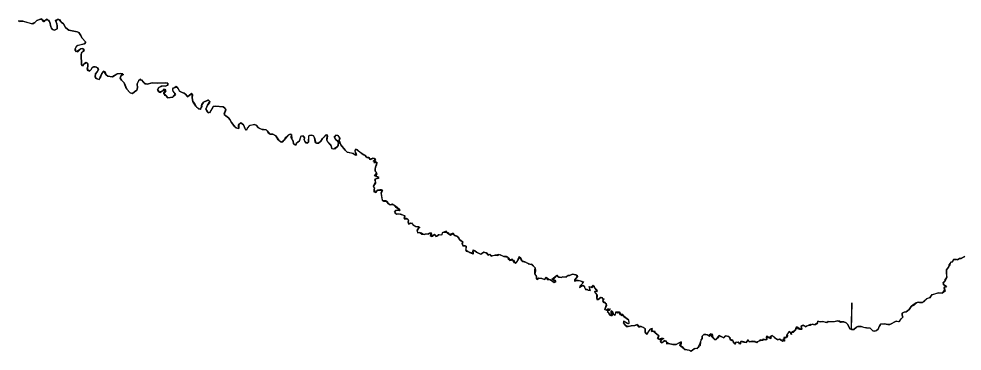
# Model space of a CAD drawing. Extents: x -74 to -34.8, y -33.8 to 5.3.
# Drawn here: x -56.103 to -54.734, y -17.653 to -17.17 of the extents above; entities that cross this region are included whole.
import ezdxf

# ---------------------------------------------------------------- set-up
doc = ezdxf.new("R2010")
doc.units = 0
doc.header["$LTSCALE"] = 2
doc.layers.add('UFEBRASIL', color=7, linetype='Continuous')

msp = doc.modelspace()

# ---------------------------------------------------------------- linework, layer by layer
at = {"layer": 'UFEBRASIL'}
for points in [[(-54.7301, -17.5155), (-54.7359, -17.5188), (-54.7389, -17.5189), (-54.7397, -17.5205), (-54.7424, -17.5198), (-54.7469, -17.5199), (-54.7481, -17.5229), (-54.7504, -17.5234), (-54.7532, -17.5276), (-54.754, -17.5306), (-54.7552, -17.5327), (-54.757, -17.5345), (-54.757, -17.5399), (-54.7569, -17.5469), (-54.7587, -17.55), (-54.7597, -17.5514), (-54.7622, -17.5544), (-54.7586, -17.5574), (-54.7569, -17.56), (-54.7602, -17.5604), (-54.7588, -17.5657), (-54.7625, -17.5686), (-54.7683, -17.5679), (-54.7788, -17.5714), (-54.7812, -17.5753), (-54.7858, -17.5768), (-54.7899, -17.5812), (-54.7916, -17.5823), (-54.7974, -17.5814), (-54.8008, -17.5826), (-54.805, -17.5857), (-54.8081, -17.5881), (-54.8111, -17.5921), (-54.8132, -17.5943), (-54.8154, -17.5957), (-54.8182, -17.596), (-54.8213, -17.5974), (-54.8211, -17.6004), (-54.8202, -17.6034), (-54.8225, -17.6058), (-54.8266, -17.6103), (-54.83, -17.6093), (-54.8391, -17.6139), (-54.8418, -17.614), (-54.8466, -17.6129), (-54.8527, -17.6135), (-54.853, -17.6152), (-54.8544, -17.6171), (-54.8561, -17.6207), (-54.8586, -17.6227), (-54.8609, -17.6239), (-54.8637, -17.6233), (-54.8674, -17.6195), (-54.8731, -17.6189), (-54.8768, -17.6184), (-54.8806, -17.6169), (-54.8856, -17.6171), (-54.8875, -17.6177), (-54.8915, -17.6214), (-54.8949, -17.6215), (-54.8941, -17.5828), (-54.8952, -17.6213), (-54.897, -17.6203), (-54.8998, -17.6142), (-54.9022, -17.6116), (-54.9058, -17.6103), (-54.9105, -17.6103), (-54.9116, -17.6091), (-54.9143, -17.6085), (-54.9205, -17.6104), (-54.9286, -17.6096), (-54.9307, -17.6109), (-54.933, -17.6107), (-54.9371, -17.6095), (-54.9403, -17.61), (-54.9434, -17.609), (-54.9438, -17.6117), (-54.9445, -17.6132), (-54.9473, -17.6145), (-54.9497, -17.6141), (-54.9514, -17.6137), (-54.9548, -17.6156), (-54.9598, -17.6163), (-54.9613, -17.6176), (-54.965, -17.6152), (-54.9676, -17.6172), (-54.9674, -17.6189), (-54.9675, -17.6209), (-54.971, -17.6196), (-54.9733, -17.618), (-54.9751, -17.6181), (-54.977, -17.6229), (-54.9802, -17.625), (-54.9804, -17.6236), (-54.9821, -17.6272), (-54.9828, -17.6282), (-54.9825, -17.6263), (-54.9849, -17.6241), (-54.9882, -17.628), (-54.9877, -17.6306), (-54.9892, -17.633), (-54.9928, -17.633), (-54.9928, -17.6364), (-54.9918, -17.6383), (-54.9918, -17.6384), (-54.9962, -17.6379), (-54.9995, -17.6352), (-55.0016, -17.6361), (-55.0026, -17.6351), (-55.006, -17.6335), (-55.0081, -17.6317), (-55.0098, -17.6302), (-55.0117, -17.6311), (-55.0112, -17.6325), (-55.0131, -17.6345), (-55.0154, -17.633), (-55.0162, -17.6318), (-55.0176, -17.6306), (-55.0184, -17.6325), (-55.0172, -17.635), (-55.019, -17.6363), (-55.0228, -17.6366), (-55.0247, -17.6369), (-55.027, -17.6363), (-55.0321, -17.6405), (-55.0348, -17.6386), (-55.0383, -17.6383), (-55.043, -17.6393), (-55.0448, -17.6364), (-55.0473, -17.6403), (-55.0527, -17.6385), (-55.0552, -17.6386), (-55.0565, -17.6424), (-55.0586, -17.6396), (-55.0589, -17.6396), (-55.0627, -17.6404), (-55.0638, -17.6425), (-55.0665, -17.638), (-55.0668, -17.6368), (-55.0707, -17.6356), (-55.0704, -17.6337), (-55.0726, -17.6316), (-55.0772, -17.6305), (-55.0788, -17.6315), (-55.08, -17.6335), (-55.082, -17.6325), (-55.0869, -17.6301), (-55.0879, -17.6314), (-55.0879, -17.633), (-55.0912, -17.6356), (-55.0943, -17.6348), (-55.0975, -17.6318), (-55.0985, -17.6276), (-55.1022, -17.63), (-55.1059, -17.6285), (-55.1088, -17.6287), (-55.1114, -17.6312), (-55.1116, -17.6344), (-55.1126, -17.6364), (-55.1158, -17.644), (-55.1166, -17.6456), (-55.1166, -17.6472), (-55.1192, -17.6488), (-55.1234, -17.6493), (-55.1248, -17.651), (-55.1275, -17.6526), (-55.1311, -17.6515), (-55.1336, -17.6509), (-55.1374, -17.6498), (-55.1423, -17.646), (-55.1436, -17.6446), (-55.142, -17.6393), (-55.1457, -17.6412), (-55.149, -17.6429), (-55.1541, -17.643), (-55.1602, -17.6418), (-55.1628, -17.6402), (-55.165, -17.6376), (-55.1665, -17.6373), (-55.1682, -17.6393), (-55.1707, -17.6406), (-55.1717, -17.638), (-55.1702, -17.6362), (-55.1687, -17.6337), (-55.1743, -17.6355), (-55.1764, -17.6338), (-55.1741, -17.6306), (-55.1778, -17.6277), (-55.1811, -17.6252), (-55.1823, -17.6236), (-55.1848, -17.6238), (-55.1839, -17.6198), (-55.1867, -17.6206), (-55.1887, -17.6231), (-55.1923, -17.6282), (-55.1938, -17.6268), (-55.1942, -17.6252), (-55.1943, -17.6204), (-55.1968, -17.6182), (-55.1998, -17.6171), (-55.2039, -17.6168), (-55.2058, -17.6142), (-55.209, -17.6157), (-55.2144, -17.6159), (-55.2189, -17.6171), (-55.2224, -17.6157), (-55.2253, -17.6115), (-55.224, -17.6092), (-55.2214, -17.6117), (-55.2179, -17.6125), (-55.2172, -17.6107), (-55.2181, -17.6075), (-55.2264, -17.601), (-55.2272, -17.5988), (-55.2295, -17.6004), (-55.2298, -17.5998), (-55.2326, -17.5956), (-55.2345, -17.5976), (-55.2371, -17.5973), (-55.2382, -17.6009), (-55.24, -17.5997), (-55.2413, -17.5954), (-55.2433, -17.5943), (-55.2422, -17.6004), (-55.2425, -17.6021), (-55.2453, -17.6004), (-55.2479, -17.5959), (-55.2486, -17.5941), (-55.2459, -17.5932), (-55.2466, -17.5916), (-55.2482, -17.5917), (-55.2502, -17.593), (-55.2524, -17.5923), (-55.2503, -17.5849), (-55.2521, -17.5822), (-55.2555, -17.5804), (-55.2551, -17.5787), (-55.2555, -17.5764), (-55.2562, -17.5754), (-55.2596, -17.5748), (-55.2621, -17.5777), (-55.2643, -17.5765), (-55.2641, -17.5703), (-55.2665, -17.5683), (-55.2671, -17.566), (-55.2631, -17.5648), (-55.2681, -17.5597), (-55.2693, -17.5569), (-55.2723, -17.5597), (-55.2752, -17.5603), (-55.274, -17.5645), (-55.2764, -17.5646), (-55.2785, -17.5632), (-55.2808, -17.5629), (-55.2822, -17.559), (-55.2845, -17.5574), (-55.2858, -17.5579), (-55.2891, -17.5586), (-55.2891, -17.5584), (-55.2844, -17.5541), (-55.2853, -17.5517), (-55.2912, -17.5503), (-55.2925, -17.5503), (-55.2962, -17.55), (-55.2959, -17.5491), (-55.2923, -17.5445), (-55.2944, -17.5417), (-55.2946, -17.5417), (-55.2997, -17.5412), (-55.3037, -17.5427), (-55.3059, -17.5427), (-55.3088, -17.5452), (-55.31, -17.5455), (-55.3136, -17.5446), (-55.3159, -17.546), (-55.3202, -17.5447), (-55.3225, -17.5424), (-55.3256, -17.5462), (-55.3283, -17.5492), (-55.3235, -17.5515), (-55.3259, -17.5531), (-55.3277, -17.5523), (-55.332, -17.5491), (-55.3339, -17.5485), (-55.3364, -17.5468), (-55.3379, -17.5452), (-55.3408, -17.5486), (-55.3439, -17.5473), (-55.3441, -17.5473), (-55.3483, -17.5469), (-55.3507, -17.5486), (-55.3518, -17.5475), (-55.3519, -17.5432), (-55.3541, -17.5408), (-55.3542, -17.5347), (-55.3538, -17.5316), (-55.3594, -17.5264), (-55.3622, -17.5271), (-55.3635, -17.5262), (-55.3689, -17.5233), (-55.3733, -17.5215), (-55.3738, -17.519), (-55.3771, -17.5151), (-55.3806, -17.5239), (-55.3836, -17.5245), (-55.3869, -17.5193), (-55.3919, -17.5207), (-55.3934, -17.5161), (-55.3953, -17.5155), (-55.4007, -17.5147), (-55.4066, -17.5124), (-55.4107, -17.5135), (-55.4119, -17.5133), (-55.4164, -17.5149), (-55.4184, -17.5132), (-55.4208, -17.5131), (-55.4233, -17.5124), (-55.4245, -17.51), (-55.4254, -17.5101), (-55.4281, -17.5092), (-55.4327, -17.5117), (-55.4351, -17.5111), (-55.439, -17.5092), (-55.4412, -17.5071), (-55.4446, -17.5074), (-55.4437, -17.5118), (-55.4484, -17.5099), (-55.4542, -17.5059), (-55.4537, -17.5045), (-55.454, -17.5004), (-55.4589, -17.4991), (-55.4596, -17.4967), (-55.4592, -17.4938), (-55.463, -17.4913), (-55.4644, -17.4887), (-55.4668, -17.486), (-55.472, -17.4838), (-55.4727, -17.4814), (-55.4778, -17.4832), (-55.4788, -17.4814), (-55.4817, -17.4799), (-55.483, -17.4787), (-55.4887, -17.4811), (-55.489, -17.4841), (-55.4913, -17.4845), (-55.4939, -17.484), (-55.4962, -17.4859), (-55.4988, -17.4853), (-55.4999, -17.4835), (-55.5043, -17.4865), (-55.5057, -17.486), (-55.5045, -17.481), (-55.5072, -17.4815), (-55.51, -17.4829), (-55.5131, -17.483), (-55.5155, -17.4835), (-55.5186, -17.4814), (-55.5213, -17.4804), (-55.5241, -17.4812), (-55.5248, -17.4769), (-55.5236, -17.4752), (-55.5222, -17.4721), (-55.5271, -17.4721), (-55.5308, -17.47), (-55.5311, -17.4686), (-55.5346, -17.4667), (-55.5372, -17.4683), (-55.5379, -17.4656), (-55.5373, -17.463), (-55.5386, -17.461), (-55.5402, -17.4603), (-55.5439, -17.4595), (-55.5427, -17.4565), (-55.5505, -17.4539), (-55.5547, -17.454), (-55.5576, -17.4502), (-55.5554, -17.4479), (-55.5496, -17.4481), (-55.5505, -17.4469), (-55.5565, -17.4422), (-55.561, -17.4395), (-55.564, -17.4405), (-55.567, -17.4385), (-55.5697, -17.4346), (-55.5749, -17.4347), (-55.5755, -17.4316), (-55.5771, -17.4225), (-55.5753, -17.4188), (-55.5766, -17.4183), (-55.5791, -17.4187), (-55.5825, -17.4191), (-55.5855, -17.4225), (-55.5871, -17.4217), (-55.5872, -17.4182), (-55.5868, -17.4159), (-55.5883, -17.4125), (-55.5853, -17.4076), (-55.5853, -17.4063), (-55.5854, -17.4028), (-55.5799, -17.4008), (-55.5818, -17.3997), (-55.5866, -17.3982), (-55.5834, -17.3938), (-55.5857, -17.3909), (-55.5859, -17.3886), (-55.5853, -17.3857), (-55.5841, -17.3812), (-55.5829, -17.3791), (-55.584, -17.3782), (-55.5888, -17.3771), (-55.5856, -17.3736), (-55.5891, -17.3726), (-55.5927, -17.3741), (-55.5933, -17.3743), (-55.5951, -17.3717), (-55.5984, -17.3711), (-55.601, -17.3684), (-55.6037, -17.3668), (-55.6062, -17.3654), (-55.6134, -17.3599), (-55.6147, -17.3601), (-55.6152, -17.3621), (-55.6138, -17.3681), (-55.6153, -17.3677), (-55.6179, -17.3659), (-55.6228, -17.3648), (-55.6263, -17.364), (-55.6295, -17.3611), (-55.6359, -17.353), (-55.638, -17.3468), (-55.6371, -17.3425), (-55.64, -17.3397), (-55.6431, -17.3394), (-55.6451, -17.3432), (-55.6428, -17.3458), (-55.6405, -17.3475), (-55.6389, -17.3498), (-55.6398, -17.3543), (-55.6408, -17.3562), (-55.6462, -17.3594), (-55.6487, -17.3583), (-55.6498, -17.3538), (-55.655, -17.3486), (-55.656, -17.3464), (-55.6553, -17.339), (-55.6581, -17.3391), (-55.6604, -17.3423), (-55.6624, -17.344), (-55.6648, -17.3477), (-55.6681, -17.3507), (-55.672, -17.3501), (-55.6728, -17.349), (-55.674, -17.343), (-55.6752, -17.3403), (-55.6778, -17.3391), (-55.6822, -17.3401), (-55.6826, -17.3414), (-55.6824, -17.3494), (-55.6862, -17.3509), (-55.6881, -17.3478), (-55.6889, -17.3458), (-55.6885, -17.3429), (-55.6904, -17.34), (-55.694, -17.341), (-55.6958, -17.3472), (-55.7006, -17.3513), (-55.7013, -17.3541), (-55.7044, -17.3517), (-55.705, -17.3479), (-55.7069, -17.3439), (-55.7077, -17.3428), (-55.7072, -17.3384), (-55.7091, -17.3376), (-55.7121, -17.3393), (-55.7165, -17.3445), (-55.717, -17.3459), (-55.7216, -17.3495), (-55.7229, -17.3492), (-55.7265, -17.3461), (-55.7299, -17.3399), (-55.7342, -17.3375), (-55.7403, -17.3371), (-55.7426, -17.3329), (-55.744, -17.3313), (-55.7515, -17.3304), (-55.7552, -17.3284), (-55.7587, -17.3247), (-55.7612, -17.3235), (-55.7688, -17.3258), (-55.7709, -17.3283), (-55.7725, -17.332), (-55.7747, -17.3302), (-55.7768, -17.3242), (-55.7807, -17.3214), (-55.7845, -17.3247), (-55.7844, -17.33), (-55.7889, -17.3277), (-55.7899, -17.3268), (-55.7945, -17.3208), (-55.7967, -17.3164), (-55.7989, -17.3139), (-55.8024, -17.3109), (-55.8052, -17.3081), (-55.8025, -17.3013), (-55.8044, -17.2994), (-55.8065, -17.298), (-55.8178, -17.297), (-55.821, -17.2977), (-55.8261, -17.3068), (-55.8294, -17.3056), (-55.8317, -17.3016), (-55.8293, -17.2955), (-55.826, -17.2905), (-55.8275, -17.2884), (-55.8287, -17.2886), (-55.8351, -17.2914), (-55.8377, -17.296), (-55.8375, -17.2975), (-55.8399, -17.3012), (-55.8419, -17.3012), (-55.8463, -17.2972), (-55.849, -17.2928), (-55.8505, -17.2903), (-55.8512, -17.2851), (-55.8514, -17.2793), (-55.8526, -17.2787), (-55.8556, -17.2818), (-55.8593, -17.2829), (-55.8607, -17.2801), (-55.8628, -17.2783), (-55.8657, -17.2774), (-55.8696, -17.2754), (-55.8722, -17.2706), (-55.8748, -17.2686), (-55.8795, -17.2717), (-55.8799, -17.2733), (-55.879, -17.2756), (-55.8755, -17.2806), (-55.8793, -17.284), (-55.8866, -17.2848), (-55.8898, -17.2817), (-55.8927, -17.2793), (-55.8925, -17.2778), (-55.8898, -17.2732), (-55.8924, -17.2725), (-55.8946, -17.2749), (-55.8999, -17.277), (-55.9019, -17.2734), (-55.8998, -17.2701), (-55.8945, -17.2676), (-55.8904, -17.2681), (-55.8865, -17.2667), (-55.8865, -17.2639), (-55.8895, -17.2632), (-55.902, -17.2639), (-55.9094, -17.2631), (-55.9166, -17.265), (-55.9213, -17.2636), (-55.9263, -17.2579), (-55.9294, -17.2604), (-55.9314, -17.2647), (-55.9307, -17.2704), (-55.9315, -17.2738), (-55.9353, -17.2761), (-55.9382, -17.2785), (-55.9413, -17.2779), (-55.947, -17.2713), (-55.9501, -17.263), (-55.9538, -17.2594), (-55.9558, -17.2565), (-55.955, -17.2536), (-55.9519, -17.2502), (-55.9548, -17.2497), (-55.9602, -17.2502), (-55.9682, -17.2547), (-55.9739, -17.2536), (-55.9763, -17.2518), (-55.9795, -17.2464), (-55.9808, -17.2467), (-55.9827, -17.2495), (-55.9849, -17.2565), (-55.987, -17.2585), (-55.9905, -17.257), (-55.9923, -17.2546), (-55.9918, -17.2502), (-55.9892, -17.2471), (-55.9874, -17.2438), (-55.9887, -17.2415), (-55.9921, -17.2399), (-55.9947, -17.2401), (-55.9966, -17.2411), (-55.9982, -17.2438), (-56.0005, -17.2462), (-56.0039, -17.2432), (-56.0026, -17.2389), (-56.0028, -17.2357), (-56.0057, -17.2337), (-56.0087, -17.236), (-56.0108, -17.239), (-56.012, -17.2367), (-56.0127, -17.2226), (-56.0119, -17.2196), (-56.0082, -17.2155), (-56.0086, -17.2142), (-56.0105, -17.2133), (-56.0131, -17.2139), (-56.0192, -17.2181), (-56.021, -17.216), (-56.021, -17.2136), (-56.0186, -17.2095), (-56.0171, -17.2086), (-56.0077, -17.2068), (-56.0055, -17.2042), (-56.0114, -17.1978), (-56.0131, -17.1945), (-56.0161, -17.1902), (-56.0185, -17.1892), (-56.0302, -17.1867), (-56.0324, -17.1854), (-56.0354, -17.1828), (-56.0379, -17.1774), (-56.0413, -17.1749), (-56.0457, -17.171), (-56.0475, -17.1712), (-56.0494, -17.1743), (-56.048, -17.1773), (-56.0472, -17.1806), (-56.0472, -17.1848), (-56.051, -17.1869), (-56.0539, -17.1856), (-56.0555, -17.1837), (-56.0564, -17.1819), (-56.0581, -17.1753), (-56.0617, -17.1707), (-56.0642, -17.172), (-56.0678, -17.1747), (-56.0696, -17.1703), (-56.0716, -17.1706), (-56.0768, -17.1729), (-56.0797, -17.1756), (-56.0845, -17.1777), (-56.0969, -17.1736), (-56.1037, -17.1735)], [(-56.1021, -17.1741), (-56.0969, -17.1736), (-56.0827, -17.1777), (-56.0797, -17.1756), (-56.0768, -17.1729), (-56.0716, -17.1706), (-56.0686, -17.1716), (-56.0662, -17.1748), (-56.0642, -17.172), (-56.0601, -17.1717), (-56.0581, -17.1753), (-56.0564, -17.1819), (-56.0555, -17.1837), (-56.0539, -17.1856), (-56.051, -17.1869), (-56.0472, -17.1848), (-56.0472, -17.1806), (-56.048, -17.1773), (-56.0495, -17.1724), (-56.0457, -17.171), (-56.0441, -17.1714), (-56.0413, -17.1749), (-56.0379, -17.1774), (-56.0354, -17.1828), (-56.0324, -17.1854), (-56.0302, -17.1867), (-56.0185, -17.1892), (-56.0161, -17.1902), (-56.0131, -17.1945), (-56.0114, -17.1978), (-56.0055, -17.2042), (-56.0077, -17.2068), (-56.0186, -17.2095), (-56.0197, -17.2107), (-56.021, -17.2136), (-56.0203, -17.2172), (-56.0174, -17.2183), (-56.0131, -17.2139), (-56.0105, -17.2133), (-56.0082, -17.2155), (-56.0085, -17.2171), (-56.0119, -17.2196), (-56.0127, -17.2226), (-56.012, -17.2367), (-56.0091, -17.2381), (-56.0087, -17.236), (-56.0038, -17.2337), (-56.0028, -17.2357), (-56.0026, -17.2389), (-56.0038, -17.2448), (-56.0005, -17.2462), (-55.9982, -17.2438), (-55.9966, -17.2411), (-55.9935, -17.2399), (-55.9909, -17.2402), (-55.9887, -17.2415), (-55.9874, -17.2438), (-55.9892, -17.2471), (-55.9918, -17.2502), (-55.9923, -17.2546), (-55.9905, -17.257), (-55.9857, -17.2584), (-55.9847, -17.2545), (-55.9827, -17.2495), (-55.9795, -17.2464), (-55.9783, -17.2467), (-55.9763, -17.2518), (-55.9739, -17.2536), (-55.9668, -17.2547), (-55.9602, -17.2502), (-55.9548, -17.2497), (-55.9511, -17.2511), (-55.955, -17.2536), (-55.9558, -17.2565), (-55.9538, -17.2594), (-55.9501, -17.263), (-55.9462, -17.2725), (-55.9413, -17.2779), (-55.9382, -17.2785), (-55.9353, -17.2761), (-55.9315, -17.2738), (-55.9307, -17.2704), (-55.9314, -17.2647), (-55.9283, -17.2591), (-55.9248, -17.2589), (-55.9201, -17.2645), (-55.9166, -17.265), (-55.9094, -17.2631), (-55.902, -17.2639), (-55.8895, -17.2632), (-55.8865, -17.2639), (-55.8865, -17.2667), (-55.8904, -17.2681), (-55.8963, -17.2682), (-55.8998, -17.2701), (-55.9019, -17.2734), (-55.8985, -17.2773), (-55.8946, -17.2749), (-55.8909, -17.2723), (-55.8896, -17.2746), (-55.8927, -17.2793), (-55.8916, -17.2809), (-55.8898, -17.2817), (-55.8866, -17.2848), (-55.8793, -17.284), (-55.8757, -17.2792), (-55.879, -17.2756), (-55.8795, -17.2717), (-55.8784, -17.2705), (-55.8735, -17.2693), (-55.8719, -17.2719), (-55.8696, -17.2754), (-55.8657, -17.2774), (-55.8628, -17.2783), (-55.8607, -17.2801), (-55.8582, -17.2835), (-55.8556, -17.2818), (-55.8514, -17.2793), (-55.8511, -17.2806), (-55.8512, -17.2851), (-55.8505, -17.2903), (-55.8476, -17.2939), (-55.8452, -17.2986), (-55.8399, -17.3012), (-55.8383, -17.3005), (-55.8377, -17.296), (-55.8373, -17.2947), (-55.8351, -17.2914), (-55.8275, -17.2884), (-55.826, -17.2905), (-55.8262, -17.292), (-55.8293, -17.2955), (-55.8317, -17.3016), (-55.828, -17.3066), (-55.8248, -17.3055), (-55.821, -17.2977), (-55.8178, -17.297), (-55.8065, -17.298), (-55.8044, -17.2994), (-55.8025, -17.3026), (-55.805, -17.3094), (-55.8024, -17.3109), (-55.7989, -17.3139), (-55.7967, -17.3164), (-55.7945, -17.3208), (-55.7889, -17.3277), (-55.7876, -17.3286), (-55.7833, -17.3289), (-55.7834, -17.3232), (-55.7807, -17.3214), (-55.7768, -17.3242), (-55.774, -17.3315), (-55.7717, -17.3311), (-55.7709, -17.3283), (-55.7672, -17.3247), (-55.7612, -17.3235), (-55.7587, -17.3247), (-55.7552, -17.3284), (-55.7499, -17.3311), (-55.744, -17.3313), (-55.7426, -17.3329), (-55.7387, -17.3378), (-55.7342, -17.3375), (-55.7299, -17.3399), (-55.7254, -17.3475), (-55.7216, -17.3495), (-55.7197, -17.3489), (-55.7165, -17.3445), (-55.7165, -17.343), (-55.7121, -17.3393), (-55.7091, -17.3376), (-55.7072, -17.3384), (-55.7069, -17.3439), (-55.7066, -17.3454), (-55.705, -17.3479), (-55.7044, -17.3517), (-55.7001, -17.3529), (-55.6997, -17.3501), (-55.6958, -17.3472), (-55.6932, -17.3399), (-55.6893, -17.3404), (-55.6885, -17.3429), (-55.6889, -17.3458), (-55.6881, -17.3478), (-55.6846, -17.3513), (-55.6824, -17.3494), (-55.6822, -17.3401), (-55.6806, -17.339), (-55.6778, -17.3391), (-55.6752, -17.3403), (-55.674, -17.343), (-55.672, -17.3501), (-55.6708, -17.3506), (-55.6681, -17.3507), (-55.6648, -17.3477), (-55.6624, -17.344), (-55.6604, -17.3423), (-55.6566, -17.3383), (-55.6549, -17.3404), (-55.656, -17.3464), (-55.6546, -17.3492), (-55.6498, -17.3551), (-55.6487, -17.3583), (-55.6446, -17.3592), (-55.6408, -17.3562), (-55.6394, -17.3532), (-55.6389, -17.3498), (-55.6405, -17.3475), (-55.6428, -17.3458), (-55.6452, -17.3416), (-55.6431, -17.3394), (-55.64, -17.3397), (-55.637, -17.3441), (-55.638, -17.3468), (-55.6359, -17.353), (-55.6295, -17.3611), (-55.6263, -17.364), (-55.621, -17.3649), (-55.6179, -17.3659), (-55.6138, -17.3681), (-55.6123, -17.3673), (-55.6152, -17.3621), (-55.6134, -17.3599), (-55.612, -17.3602), (-55.6061, -17.3654), (-55.6022, -17.3677), (-55.601, -17.3684), (-55.5978, -17.3717), (-55.5951, -17.3717), (-55.5933, -17.3744), (-55.5877, -17.3725), (-55.5856, -17.3754), (-55.588, -17.3787), (-55.5829, -17.3791), (-55.5841, -17.3812), (-55.5838, -17.3828), (-55.5853, -17.3857), (-55.5859, -17.3886), (-55.5857, -17.3909), (-55.5836, -17.3954), (-55.5851, -17.3991), (-55.5818, -17.3997), (-55.5808, -17.4022), (-55.5866, -17.4034), (-55.5853, -17.4076), (-55.5856, -17.4088), (-55.5886, -17.4138), (-55.5868, -17.4159), (-55.5872, -17.4182), (-55.5855, -17.4225), (-55.5839, -17.4216), (-55.5825, -17.4191), (-55.5753, -17.4188), (-55.5755, -17.4202), (-55.5774, -17.4241), (-55.5758, -17.4334), (-55.5733, -17.4349), (-55.5683, -17.4351), (-55.567, -17.4385), (-55.564, -17.4405), (-55.5597, -17.4397), (-55.5562, -17.4434), (-55.5496, -17.4481), (-55.5506, -17.449), (-55.557, -17.4487), (-55.5574, -17.4519), (-55.5547, -17.454), (-55.549, -17.4534), (-55.5427, -17.4565), (-55.5436, -17.4607), (-55.5386, -17.461), (-55.5373, -17.463), (-55.5379, -17.4656), (-55.537, -17.4685), (-55.5333, -17.4665), (-55.5308, -17.47), (-55.5296, -17.4702), (-55.5257, -17.4716), (-55.5212, -17.4732), (-55.5236, -17.4752), (-55.525, -17.4785), (-55.5241, -17.4812), (-55.5213, -17.4804), (-55.518, -17.4827), (-55.515, -17.4836), (-55.5117, -17.4826), (-55.5089, -17.4831), (-55.5045, -17.481), (-55.5041, -17.4829), (-55.5043, -17.4865), (-55.5027, -17.4858), (-55.4993, -17.483), (-55.4976, -17.4865), (-55.4962, -17.4859), (-55.4932, -17.4834), (-55.489, -17.4841), (-55.4877, -17.4801), (-55.4817, -17.4799), (-55.4813, -17.4811), (-55.4778, -17.4832), (-55.4768, -17.4843), (-55.4726, -17.4814), (-55.4707, -17.4847), (-55.4654, -17.4869), (-55.4627, -17.492), (-55.4587, -17.494), (-55.4598, -17.4974), (-55.4585, -17.4997), (-55.4538, -17.5004), (-55.4542, -17.5059), (-55.4539, -17.5077), (-55.443, -17.5106), (-55.4439, -17.5057), (-55.4412, -17.5071), (-55.439, -17.5092), (-55.4348, -17.5112), (-55.4327, -17.5117), (-55.4281, -17.5092), (-55.4254, -17.5101), (-55.4233, -17.5099), (-55.4226, -17.5135), (-55.4198, -17.512), (-55.4177, -17.5146), (-55.415, -17.5141), (-55.4119, -17.5133), (-55.409, -17.5138), (-55.4052, -17.5124), (-55.3991, -17.5155), (-55.3934, -17.5161), (-55.392, -17.5172), (-55.3907, -17.5213), (-55.3853, -17.5202), (-55.3823, -17.5255), (-55.3806, -17.5239), (-55.3755, -17.516), (-55.3738, -17.519), (-55.3719, -17.5227), (-55.3675, -17.5235), (-55.3608, -17.5263), (-55.3586, -17.5265), (-55.3538, -17.5316), (-55.3533, -17.536), (-55.3541, -17.5408), (-55.3516, -17.5447), (-55.3507, -17.5486), (-55.3483, -17.5469), (-55.3467, -17.5467), (-55.3439, -17.5473), (-55.3395, -17.5485), (-55.3379, -17.5452), (-55.3361, -17.5487), (-55.3339, -17.5485), (-55.3316, -17.5493), (-55.3259, -17.5531), (-55.3235, -17.5515), (-55.3242, -17.5501), (-55.3296, -17.5484), (-55.3251, -17.5447), (-55.3225, -17.5424), (-55.3196, -17.5453), (-55.3159, -17.546), (-55.3136, -17.5446), (-55.3088, -17.5452), (-55.3081, -17.5441), (-55.3059, -17.5427), (-55.3037, -17.5427), (-55.2997, -17.5412), (-55.2927, -17.5425), (-55.2923, -17.5445), (-55.2959, -17.5491), (-55.2965, -17.5511), (-55.2925, -17.5503), (-55.2901, -17.5503), (-55.2838, -17.5522), (-55.2844, -17.5541), (-55.2891, -17.5584), (-55.2896, -17.5603), (-55.284, -17.5572), (-55.2822, -17.559), (-55.2823, -17.5603), (-55.2808, -17.563), (-55.2785, -17.5632), (-55.274, -17.5645), (-55.2742, -17.5627), (-55.2751, -17.5588), (-55.2713, -17.5601), (-55.2679, -17.558), (-55.2674, -17.5609), (-55.2635, -17.5665), (-55.2671, -17.566), (-55.2665, -17.5683), (-55.2635, -17.5716), (-55.2641, -17.5779), (-55.2621, -17.5777), (-55.2581, -17.5744), (-55.2555, -17.5764), (-55.2541, -17.5769), (-55.2555, -17.5804), (-55.2548, -17.5816), (-55.2507, -17.5834), (-55.2503, -17.5866), (-55.2524, -17.5923), (-55.2502, -17.593), (-55.2482, -17.5917), (-55.2449, -17.5914), (-55.2459, -17.5932), (-55.2493, -17.5953), (-55.2468, -17.5973), (-55.2453, -17.6004), (-55.2422, -17.6004), (-55.2432, -17.5988), (-55.2433, -17.5943), (-55.2413, -17.5954), (-55.24, -17.5997), (-55.2371, -17.5997), (-55.2366, -17.5958), (-55.2339, -17.5958), (-55.2319, -17.5956), (-55.2281, -17.6014), (-55.2272, -17.5988), (-55.225, -17.6023), (-55.2181, -17.6075), (-55.2179, -17.6125), (-55.2191, -17.6132), (-55.2214, -17.6117), (-55.2257, -17.6093), (-55.2253, -17.6115), (-55.2215, -17.6171), (-55.2189, -17.6171), (-55.2144, -17.6159), (-55.209, -17.6157), (-55.2048, -17.6138), (-55.2035, -17.6179), (-55.1998, -17.6171), (-55.1955, -17.6187), (-55.1943, -17.6204), (-55.1942, -17.6252), (-55.1923, -17.6282), (-55.1909, -17.6278), (-55.1887, -17.6231), (-55.186, -17.6204), (-55.1839, -17.6198), (-55.1849, -17.6242), (-55.1807, -17.6232), (-55.1798, -17.6267), (-55.1778, -17.6277), (-55.1741, -17.6306), (-55.1757, -17.6349), (-55.1733, -17.6359), (-55.1668, -17.6342), (-55.1702, -17.6362), (-55.1717, -17.638), (-55.1706, -17.6408), (-55.1682, -17.6393), (-55.165, -17.6376), (-55.1635, -17.6379), (-55.1631, -17.6422), (-55.1602, -17.6418), (-55.1541, -17.643), (-55.149, -17.6429), (-55.1457, -17.6412), (-55.142, -17.6393), (-55.1423, -17.646), (-55.1404, -17.6461), (-55.139, -17.6478), (-55.1371, -17.6502), (-55.1296, -17.6513), (-55.1273, -17.6527), (-55.1248, -17.651), (-55.1216, -17.6486), (-55.1181, -17.6488), (-55.1167, -17.646), (-55.1146, -17.6449), (-55.1139, -17.644), (-55.1126, -17.6364), (-55.1116, -17.6344), (-55.1114, -17.6312), (-55.1088, -17.6287), (-55.1043, -17.6285), (-55.1006, -17.6311), (-55.0967, -17.6276), (-55.0958, -17.6329), (-55.0934, -17.636), (-55.0912, -17.6356), (-55.0879, -17.6314), (-55.0873, -17.6299), (-55.08, -17.6335), (-55.0772, -17.6305), (-55.0726, -17.6316), (-55.0707, -17.6356), (-55.0693, -17.6369), (-55.0665, -17.638), (-55.0671, -17.6393), (-55.0638, -17.6425), (-55.0625, -17.6391), (-55.0572, -17.6406), (-55.0552, -17.6421), (-55.0552, -17.6386), (-55.0511, -17.6395), (-55.0473, -17.6403), (-55.0448, -17.6364), (-55.043, -17.6393), (-55.0366, -17.6388), (-55.0334, -17.6395), (-55.0309, -17.6389), (-55.0251, -17.6366), (-55.0228, -17.6366), (-55.023, -17.6348), (-55.019, -17.6363), (-55.0172, -17.635), (-55.0184, -17.6325), (-55.0162, -17.6319), (-55.0141, -17.6318), (-55.0113, -17.6345), (-55.0117, -17.6311), (-55.0098, -17.6302), (-55.0081, -17.6308), (-55.0062, -17.6323), (-55.006, -17.6338), (-55.0016, -17.6361), (-54.9995, -17.6352), (-54.9978, -17.6351), (-54.9944, -17.6382), (-54.9908, -17.637), (-54.9936, -17.6364), (-54.994, -17.6352), (-54.9909, -17.6334), (-54.9892, -17.633), (-54.9887, -17.6297), (-54.9869, -17.6276), (-54.9849, -17.6241), (-54.9825, -17.6263), (-54.9815, -17.6287), (-54.9822, -17.6258), (-54.9802, -17.625), (-54.9789, -17.6254), (-54.9755, -17.622), (-54.9733, -17.618), (-54.9731, -17.6199), (-54.9703, -17.6209), (-54.9664, -17.6209), (-54.9676, -17.6172), (-54.967, -17.6156), (-54.9632, -17.6154), (-54.9613, -17.6176), (-54.9598, -17.6163), (-54.9543, -17.6137), (-54.9497, -17.6141), (-54.9473, -17.6145), (-54.947, -17.6132), (-54.9438, -17.6117), (-54.9434, -17.609), (-54.9403, -17.61), (-54.9371, -17.6095), (-54.9353, -17.6096), (-54.933, -17.6107), (-54.9307, -17.6109), (-54.9286, -17.6096), (-54.9193, -17.6096), (-54.9143, -17.6085), (-54.9104, -17.6105), (-54.9097, -17.6105), (-54.9058, -17.6103), (-54.9022, -17.6116), (-54.8998, -17.6142), (-54.897, -17.6203), (-54.8948, -17.6215), (-54.8915, -17.6214), (-54.8875, -17.6177), (-54.8856, -17.6171), (-54.8806, -17.6169), (-54.8755, -17.6182), (-54.8731, -17.6189), (-54.8674, -17.6195), (-54.8637, -17.6233), (-54.8609, -17.6239), (-54.8586, -17.6227), (-54.8561, -17.6207), (-54.8544, -17.6171), (-54.8527, -17.6135), (-54.8516, -17.613), (-54.8466, -17.6129), (-54.8418, -17.614), (-54.8391, -17.6139), (-54.83, -17.6093), (-54.825, -17.6097), (-54.8225, -17.6058), (-54.8202, -17.6034), (-54.8211, -17.6004), (-54.8213, -17.5974), (-54.8182, -17.596), (-54.8154, -17.5957), (-54.8132, -17.5943), (-54.8111, -17.5921), (-54.8081, -17.5881), (-54.8034, -17.5854), (-54.7991, -17.5817), (-54.796, -17.5823), (-54.7916, -17.5823), (-54.7892, -17.5798), (-54.7858, -17.5768), (-54.7803, -17.5744), (-54.7774, -17.5707), (-54.7683, -17.5679), (-54.766, -17.5682), (-54.7625, -17.5686), (-54.7598, -17.564), (-54.7602, -17.5604), (-54.757, -17.5586), (-54.7596, -17.5582), (-54.7615, -17.5529), (-54.7587, -17.55), (-54.7587, -17.5487), (-54.756, -17.5452), (-54.757, -17.5399), (-54.757, -17.5345), (-54.7552, -17.5327), (-54.754, -17.5306), (-54.7517, -17.5272), (-54.7504, -17.5234), (-54.7481, -17.5229), (-54.7469, -17.5199), (-54.7424, -17.5198), (-54.7389, -17.5189), (-54.7384, -17.5179), (-54.735, -17.5176), (-54.7301, -17.5155)]]:
    msp.add_lwpolyline(points, dxfattribs=at)

doc.saveas('drawing.dxf')
